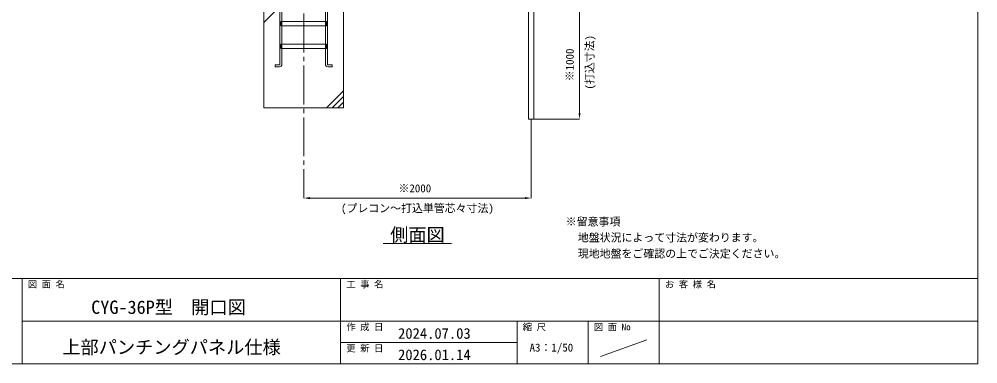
# Model space of a CAD drawing. Units: millimetres, scale not verified. Extents: x -82240 to -62115, y -14438 to 14438.
# Drawn here: x -70540 to -62115, y -14438 to -11409 of the extents above; entities that cross this region are included whole.
import ezdxf
from ezdxf.enums import TextEntityAlignment as Align

# ---------------------------------------------------------------- set-up
doc = ezdxf.new("R2010")
doc.units = ezdxf.units.MM
doc.header["$LTSCALE"] = 38
doc.linetypes.add('CHAIN2', pattern=[12, 9, -1, 1, -1])
doc.linetypes.add('DASHED1', pattern=[1.8, 1.2, -0.6])
for name, color, linetype, lineweight in [('0-9_基礎工事用PCA小', 7, 'Continuous', 18), ('0-A_図面枠', 7, 'Continuous', 18), ('0-B_寸法', 3, 'Continuous', 18), ('0-D_単管', 7, 'Continuous', 18), ('1-2_通芯', 1, 'CHAIN2', 18), ('1-7_文字', 7, 'Continuous', 18)]:
    doc.layers.add(name, color=color, linetype=linetype, lineweight=lineweight)
doc.styles.add('ＭＳ ゴシック', font='')
doc.styles.get('ＭＳ ゴシック').set_extended_font_data('MS Gothic')

msp = doc.modelspace()

# ---------------------------------------------------------------- linework, layer by layer
at = {"layer": '0-9_基礎工事用PCA小'}
for p, q in [((-68390.1, -11437.5), (-68240.1, -11287.5)), ((-68230.56, -11467.5), (-68230.56, -11629.5)), ((-67849.62, -11467.5), (-67849.62, -11629.5)), ((-68230.56, -11667.51), (-68230.56, -11804.49)), ((-67849.62, -11667.51), (-67849.62, -11804.49)), ((-67690.11, -12037.5), (-67840.11, -12187.5)), ((-67690.11, -12087.51), (-67790.1, -12187.5)), ((-67690.11, -12137.49), (-67740.09, -12187.5))]:
    msp.add_line(p, q, dxfattribs=at)
at = {"layer": '0-9_基礎工事用PCA小', "color": 4, "linetype": 'DASHED1', "lineweight": 9}
for p, q in [((-68230.56, -11429.49), (-68230.56, -11467.5)), ((-67849.62, -11429.49), (-67849.62, -11467.5)), ((-68230.56, -11629.5), (-68230.56, -11667.51)), ((-67849.62, -11629.5), (-67849.62, -11667.51))]:
    msp.add_line(p, q, dxfattribs=at)
at = {"layer": '0-9_基礎工事用PCA小'}
for points in [[(-68390.1, -12187.5), (-67690.11, -12187.5), (-67690.11, -11287.5), (-68390.1, -11287.5)], [(-68240.1, -11429.49), (-67840.11, -11429.49), (-67840.11, -11467.5), (-68240.1, -11467.5)], [(-68240.1, -11629.5), (-67840.11, -11629.5), (-67840.11, -11667.51), (-68240.1, -11667.51)]]:
    msp.add_lwpolyline(points, close=True, dxfattribs=at)
for points in [[(-68249.61, -11804.46), (-68249.61, -11227.5), (-68230.56, -11227.5), (-68230.56, -11429.49)], [(-67830.57, -11804.46), (-67830.57, -11227.5), (-67849.62, -11227.5), (-67849.62, -11429.49)], [(-68253.57, -11827.5), (-68290.56, -11827.5), (-68290.56, -11808.45), (-68253.63, -11808.45)], [(-67826.61, -11827.5), (-67789.62, -11827.5), (-67789.62, -11808.45), (-67826.58, -11808.45)]]:
    msp.add_lwpolyline(points, dxfattribs=at)
for centre, radius, start, end in [((-68253.63, -11804.46), 3.99, 270, 0), ((-68253.57, -11804.49), 23.01, 270, 0), ((-67826.61, -11804.49), 23.01, 180, 270), ((-67826.58, -11804.46), 3.99, 180, 270)]:
    msp.add_arc(centre, radius, start, end, dxfattribs=at)
at = {"layer": '0-A_図面枠'}
for p, q in [((-82240.11, -13687.5), (-62115.09, -13687.5)), ((-70515.09, -13687.5), (-70515.09, -14437.5)), ((-67715.1, -13687.5), (-67715.1, -14437.5)), ((-64915.11, -13687.5), (-64915.11, -14437.5)), ((-70515.09, -14062.5), (-62115.09, -14062.5)), ((-66165.09, -14062.5), (-66165.09, -14437.5)), ((-65540.1, -14062.5), (-65540.1, -14437.5)), ((-65432.13, -14374.38), (-65023.08, -14225.64)), ((-66165.09, -14250), (-67715.1, -14250))]:
    msp.add_line(p, q, dxfattribs=at)
msp.add_lwpolyline([(-82240.11, -562.5), (-62115.09, -562.5), (-62115.09, -14437.5), (-82240.11, -14437.5)], close=True, dxfattribs=at)
at = {"layer": '0-B_寸法'}
for p, q in [((-65615.79, -11342.49), (-65615.79, -12232.5)), ((-66040.11, -12288.51), (-66040.11, -12981.96)), ((-66014.79, -12287.49), (-65614.8, -12287.49)), ((-68040.09, -12781.95), (-68040.09, -12981.96)), ((-66095.1, -12980.97), (-67985.1, -12980.97))]:
    msp.add_line(p, q, dxfattribs=at)
at = {"layer": '0-B_寸法', "color": 91}
for points in [[(-65624.97, -12232.5), (-65615.79, -12287.49), (-65606.64, -12232.5)], [(-67985.1, -12971.79), (-68040.09, -12980.97), (-67985.1, -12990.12)], [(-66095.1, -12971.79), (-66040.11, -12980.97), (-66095.1, -12990.12)]]:
    msp.add_solid(points, dxfattribs=at)
at = {"layer": '0-D_単管'}
msp.add_lwpolyline([(-66064.41, -11209.59), (-66064.41, -12287.49), (-66015.81, -12287.49), (-66015.81, -11277.75)], dxfattribs=at)
at = {"layer": '1-2_通芯'}
msp.add_line((-68040.09, -5887.5), (-68040.09, -12780.96), dxfattribs=at)
at = {"layer": '1-7_文字'}
msp.add_line((-67340.1, -13380.96), (-66740.1, -13380.96), dxfattribs=at)

# ---------------------------------------------------------------- texts
at = {"layer": '0-A_図面枠', "style": 'ＭＳ ゴシック'}
for s, height, p in [('図 面 名', 58.65, (-70465.11, -13785.51)), ('工 事 名', 58.65, (-67665.09, -13785.51)), ('お 客 様 名', 58.65, (-64865.1, -13785.51)), ('CYG-36P型\u3000開口図', 117.3, (-69907.35, -14034)), ('作 成 日\u3000', 58.65, (-67665.09, -14160.51)), ('2024.07.03', 93.84, (-67210.38, -14245.41)), ('縮 尺', 58.65, (-66115.11, -14160.51)), ('図 面 No', 58.65, (-65490.09, -14160.51)), ('上部パンチングパネル仕様', 117.3, (-70161.27, -14384.88)), ('更 新 日\u3000', 58.65, (-67665.09, -14348.01)), ('2026.01.14', 93.84, (-67210.38, -14432.91)), ('A3：1/50', 70.38, (-66054.69, -14351.1))]:
    msp.add_text(s, height=height, dxfattribs=at).set_placement(p, align=Align.BOTTOM_LEFT)
at = {"layer": '0-B_寸法', "style": 'ＭＳ ゴシック'}
for s, p in [('(打込寸法)', (-65470.2, -12027.51)), ('※1000', (-65645.37, -11954.34))]:
    msp.add_text(s, height=70.38, rotation=90, dxfattribs=at).set_placement(p, align=Align.BOTTOM_LEFT)
for s, p in [('※2000', (-67206.93, -12951.39)), ('(プレコン～打込単管芯々寸法)', (-67712.1, -13126.56))]:
    msp.add_text(s, height=70.38, dxfattribs=at).set_placement(p, align=Align.BOTTOM_LEFT)
at = {"layer": '1-7_文字', "style": 'ＭＳ ゴシック'}
for s, height, p in [('※留意事項', 70.38, (-65736.96, -13244.22)), ('側面図', 117.3, (-67280.1, -13396.95)), ('\u3000地盤状況によって寸法が変わります。', 70.38, (-65726.73, -13384.56)), ('\u3000現地地盤をご確認の上でご決定ください。', 70.38, (-65726.73, -13525.35))]:
    msp.add_text(s, height=height, dxfattribs=at).set_placement(p, align=Align.BOTTOM_LEFT)

doc.saveas('drawing.dxf')
